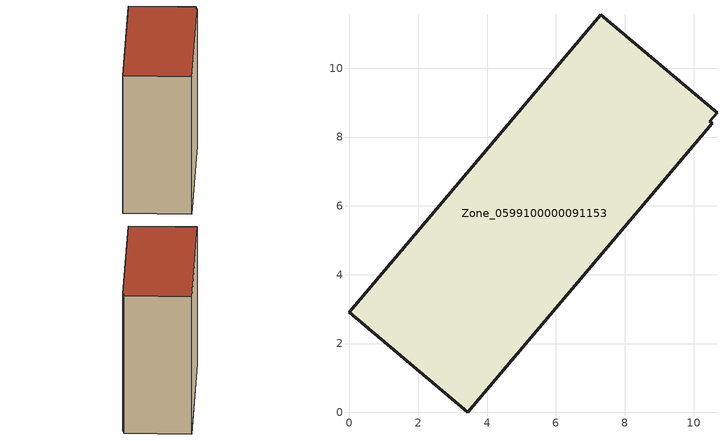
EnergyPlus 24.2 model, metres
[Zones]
Zone_0599100000091153
 floor ground (C_G): 0,2.91 7.3,11.56 10.68,8.71 10.47,8.46 10.54,8.41 3.44,0 z0.16
 wall outside (C_F): 7.3,11.56 0,2.91 3.44,0 10.54,8.41 10.47,8.46 10.68,8.71 7.3,11.56 z0.16:9.95
 roof outside (C_R): 3.44,0 10.54,8.41 10.47,8.46 10.68,8.71 7.3,11.56 0,2.91 z9.95
[BUILDING]
Pand.0599100000091153: North Axis=0; Terrain=City; Loads Convergence Tolerance Value=0.04; Temperature Convergence Tolerance Value=0.4; Solar Distribution=FullExterior; Maximum Number of Warmup Days=25; Minimum Number of Warmup Days=1
[Site:Location]
Rotterdam.The.Hague.AP_ZH_NLD Design_Conditions: Latitude=51.96; Longitude=4.45; Time Zone=1; Elevation=-4.5
[SITE:GROUNDTEMPERATURE:BUILDINGSURFACE]
18, 18, 18, 18, 18, 18, 18, 18, 18, 18, 18, 18
[MATERIAL] Thermal Absorptance=0.9; Solar Absorptance=0.7; Visible Absorptance=0.7
Name | Roughness | Thickness | Conductivity | Density | Specific Heat
G.TI.1946-1964 | MediumSmooth | 0.15 | 1 | 540 | 1210
F.TI.1946-1964 | Rough | 0.3 | 0.857143 | 1920 | 840
R.TI.1946-1964 | MediumRough | 0.2 | 0.277778 | 1500 | 1000
[CONSTRUCTION]
C_G: G.TI.1946-1964
C_F: F.TI.1946-1964
C_R: R.TI.1946-1964
[ZONE]
Zone_0599100000091153: Type=1; Multiplier=1; Ceiling Height=Autocalculate; Volume=Autocalculate; Floor Area=autocalculate; Part of Total Floor Area=Yes
[ZONEINFILTRATION:DESIGNFLOWRATE]
Infil_Zone_0599100000091153: Zone or ZoneList or Space or SpaceList=Zone_0599100000091153; Schedule=AlwaysOn; Design Flow Rate Calculation Method=Flow/Area; Flow Rate per Floor Area=0.003; Constant Term Coefficient=1; Temperature Term Coefficient=0; Velocity Term Coefficient=0; Velocity Squared Term Coefficient=0
[HVACTEMPLATE:ZONE:IDEALLOADSAIRSYSTEM]
Zone_0599100000091153: Maximum Heating Supply Air Temperature=50; Minimum Cooling Supply Air Temperature=13; Maximum Heating Supply Air Humidity Ratio=0.0156; Minimum Cooling Supply Air Humidity Ratio=0.0077; Heating Limit=NoLimit; Cooling Limit=NoLimit; Dehumidification Control Type=ConstantSensibleHeatRatio; Cooling Sensible Heat Ratio=0.7; Dehumidification Setpoint=60; Humidification Control Type=None; Humidification Setpoint=30; Outdoor Air Method=None; Outdoor Air Flow Rate per Person=0.00944; Outdoor Air Flow Rate per Zone Floor Area=0; Outdoor Air Flow Rate per Zone=0; Demand Controlled Ventilation Type=None; Outdoor Air Economizer Type=NoEconomizer; Heat Recovery Type=None; Sensible Heat Recovery Effectiveness=0.7; Latent Heat Recovery Effectiveness=0.65
[ZONECONTROL:THERMOSTAT]
ThermostatControl_Zone_0599100000091153: Zone or ZoneList=Zone_0599100000091153; Control Type Schedule=DualSetpointControlType; Control 1=Thermostat_Zone_0599100000091153; Temperature Difference Between Cutout And Setpoint=0
[THERMOSTATSETPOINT:DUALSETPOINT]
Thermostat_Zone_0599100000091153: Heating Setpoint Temperature Schedule=HeatingSetpoint_Zone_0599100000091153; Cooling Setpoint Temperature Schedule=CoolingSetpoint_Zone_0599100000091153
[SCHEDULE:COMPACT]
HeatingSetpoint_Zone_0599100000091153: Through: 12/31, For: AllDays, Until: 24:00, 21
CoolingSetpoint_Zone_0599100000091153: Through: 12/31, For: AllDays, Until: 24:00, 24
DualSetpointControlType: Through: 12/31, For: AllDays, Until: 24:00, 4
AlwaysOn: Through: 12/31, For: AllDays, Until: 24:00, 1
